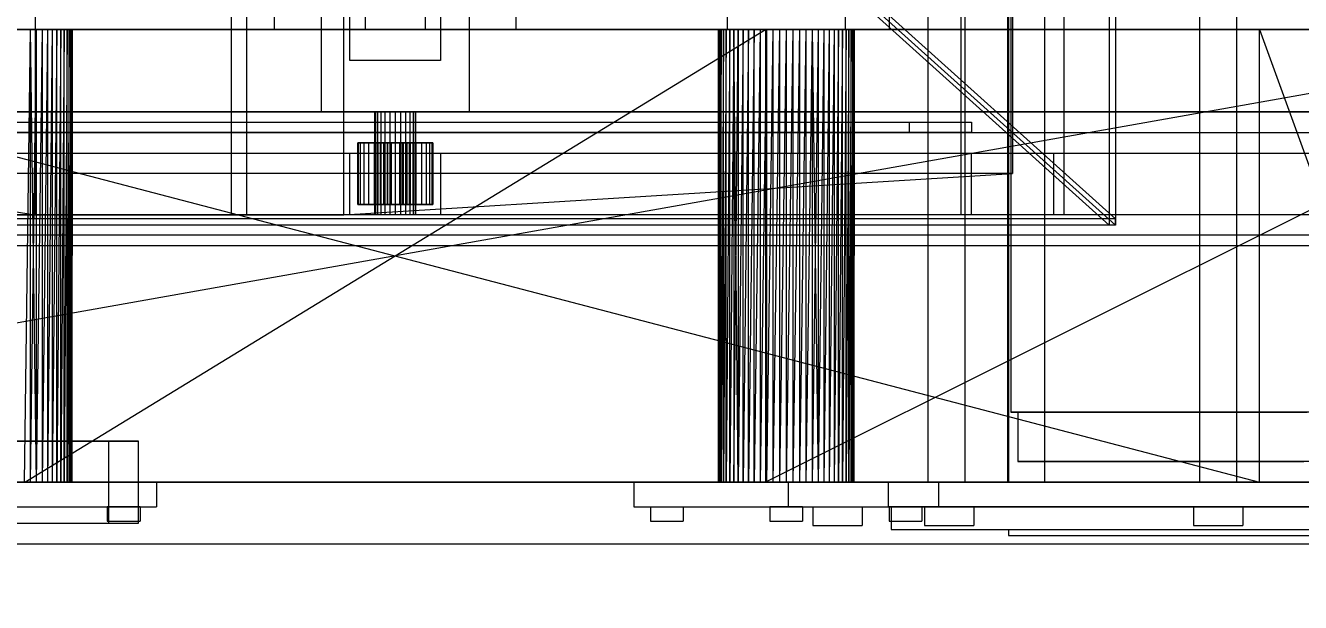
# Model space of a CAD drawing. Header units: millimetres. Extents: x -191664 to 191490, y -197311 to 10263.
# Drawn here: x 25548 to 26168, y -18488 to -18208 of the extents above; entities that cross this region are included whole.
import ezdxf

# ---------------------------------------------------------------- set-up
doc = ezdxf.new("R2010")
doc.units = ezdxf.units.MM
for name, color, linetype, lineweight in [('COTAS_INSTALACION_P', 30, 'Continuous', 0), ('COTAS_O', 1, 'Continuous', 0), ('COTAS_USUARIO', 1, 'Continuous', 0), ('superior_briquetadora', 7, 'Continuous', 0), ('superior_C02', 7, 'Continuous', 0), ('superior_C02-briq', 7, 'Continuous', 0), ('superior_C05', 7, 'Continuous', 0)]:
    doc.layers.add(name, color=color, linetype=linetype, lineweight=lineweight)
doc.dimstyles.new('PLANTA_100', dxfattribs={"dimtxt": 250, "dimasz": 150, "dimexe": 150, "dimexo": 80, "dimgap": 100, "dimtad": 1, "dimtih": 1, "dimtoh": 1, "dimdec": 1, "dimdsep": 46, "dimcen": 0.09, "dimclrd": 1, "dimclre": 1, "dimclrt": 1, "dimadec": 0, "dimazin": 0, "dimtfac": 1, "dimtdec": 4, "dimtofl": 0, "dimtmove": 0, "dimatfit": 3, "dimfxl": 1, "dimtolj": 1, "dimtzin": 0, "dimarcsym": 0})

# ---------------------------------------------------------------- blocks, each defined once
blk = doc.blocks.new('*D5')
at = {"layer": 'COTAS_INSTALACION_P', "color": 1, "lineweight": -2, "transparency": 16777216}
for p, q in [((-1000, -18080), (-1000, -25850)), ((60117.12, -18080), (60117.12, -25850)), ((-850, -25700), (59967.12, -25700))]:
    blk.add_line(p, q, dxfattribs=at)
at = {"layer": 'COTAS_INSTALACION_P', "color": 1, "transparency": 16777216}
for points in [[(-850, -25675), (-850, -25725), (-1000, -25700)], [(59967.12, -25675), (59967.12, -25725), (60117.12, -25700)]]:
    blk.add_solid(points, dxfattribs=at)
at = {"layer": 'Defpoints', "color": 0, "transparency": 16777216}
for p in [(-1000, -18000), (60117.12, -18000), (60117.12, -25700)]:
    blk.add_point(p, dxfattribs=at)
blk = doc.blocks.new('*D36')
at = {"layer": 'COTAS_O', "color": 1, "lineweight": -2, "transparency": 16777216}
for p, q in [((24708.19, -17510), (25578.19, -17510)), ((25428.19, -19330), (25428.19, -17660)), ((24708.19, -19480), (25578.19, -19480))]:
    blk.add_line(p, q, dxfattribs=at)
at = {"layer": 'COTAS_O', "color": 1, "transparency": 16777216}
for points in [[(25403.19, -17660), (25453.19, -17660), (25428.19, -17510)], [(25403.19, -19330), (25453.19, -19330), (25428.19, -19480)]]:
    blk.add_solid(points, dxfattribs=at)
at = {"layer": 'Defpoints', "color": 0, "transparency": 16777216}
for p in [(24628.19, -17510), (25428.19, -17510), (24628.19, -19480)]:
    blk.add_point(p, dxfattribs=at)
blk = doc.blocks.new('*D103')
at = {"layer": 'COTAS_USUARIO', "color": 1, "lineweight": -2, "transparency": 16777216}
for p, q in [((26928.19, -17830), (26928.19, -17680)), ((25808.19, -17980), (27078.19, -17980)), ((25808.19, -18000), (27078.19, -18000)), ((26928.19, -18150), (26928.19, -18300))]:
    blk.add_line(p, q, dxfattribs=at)
at = {"layer": 'COTAS_USUARIO', "color": 1, "transparency": 16777216}
for points in [[(26903.19, -17830), (26953.19, -17830), (26928.19, -17980)], [(26903.19, -18150), (26953.19, -18150), (26928.19, -18000)]]:
    blk.add_solid(points, dxfattribs=at)
at = {"layer": 'Defpoints', "color": 0, "transparency": 16777216}
for p in [(25728.19, -17980), (25728.19, -18000), (26928.19, -18000)]:
    blk.add_point(p, dxfattribs=at)

msp = doc.modelspace()

# ---------------------------------------------------------------- linework, layer by layer
at = {"layer": 'superior_briquetadora', "color": 253, "true_color": 0xa8b8bb}
for p, q in [((26075.19, -17655), (26075.19, -18305)), ((26078.19, -17655), (26078.19, -18305)), ((25928.19, -18167), (26078.19, -18302)), ((26075.19, -18305), (25925.19, -18170)), ((25928.19, -18170), (26078.19, -18305)), ((26078.19, -18302), (25378.19, -18302)), ((26078.19, -18305), (25378.19, -18305)), ((26078.19, -18305), (26075.19, -18305)), ((26078.19, -18305), (26078.19, -18302))]:
    msp.add_line(p, q, dxfattribs=at)
at = {"layer": 'superior_briquetadora', "color": 8, "true_color": 0x6d7b83}
for p, q in [((25669.54, -18210), (25669.54, -18160)), ((25706.19, -18210), (25706.19, -18160)), ((25713.54, -18160), (25713.54, -18210)), ((25742.83, -18210), (25742.83, -18160)), ((25750.19, -18160), (25750.19, -18210)), ((25786.83, -18160), (25786.83, -18210)), ((25713.54, -18210), (25669.54, -18210)), ((25750.19, -18210), (25706.19, -18210)), ((25786.83, -18210), (25742.83, -18210))]:
    msp.add_line(p, q, dxfattribs=at)
at = {"layer": 'superior_briquetadora', "color": 9, "true_color": 0xb9c3c2}
for p, q in [((25889.54, -18160), (25889.54, -18210)), ((25946.84, -18160), (25946.84, -18210)), ((26027.31, -18160), (26027.31, -18396)), ((25968.19, -18188), (25968.19, -18210)), ((25987.19, -18430), (25987.19, -18188)), ((26005.19, -18430), (26005.19, -18188)), ((26025.85, -18430), (26025.85, -18188)), ((26026.19, -18188), (26026.19, -18430)), ((26043.85, -18430), (26043.85, -18188)), ((26119.19, -18430), (26119.19, -18188)), ((26137.19, -18430), (26137.19, -18188)), ((24748.19, -18210), (26708.19, -18210)), ((26348.19, -18210), (25108.19, -18430)), ((26348.19, -18210), (25108.19, -18210)), ((26348.19, -18210), (25121.52, -18210)), ((26624.19, -18210), (25121.52, -18210)), ((25308.19, -18210), (26148.19, -18210)), ((25308.19, -18210), (26148.19, -18430)), ((25551.7, -18210), (25537.78, -18210)), ((25538.6, -18210), (25552.44, -18210)), ((26148.19, -18210), (25541.42, -18210)), ((25544.62, -18210), (25911.75, -18210)), ((26148.19, -18210), (25544.62, -18210)), ((25914.95, -18210), (25544.62, -18210)), ((25550.82, -18210), (25547.77, -18430)), ((25550.82, -18210), (25547.77, -18210)), ((25547.77, -18210), (25908.61, -18210)), ((25547.77, -18210), (25911.75, -18210)), ((25550.82, -18210), (25548.19, -18210)), ((25553.74, -18210), (25548.19, -18210)), ((25556.52, -18210), (25548.19, -18210)), ((25559.12, -18210), (25548.19, -18210)), ((25561.52, -18210), (25548.19, -18210)), ((25563.7, -18210), (25548.19, -18210)), ((25565.63, -18210), (25548.19, -18210)), ((25908.19, -18210), (25548.19, -18210)), ((25548.19, -18430), (25908.19, -18210)), ((25553.74, -18210), (25550.82, -18430)), ((25550.82, -18210), (25550.82, -18430)), ((25553.74, -18210), (25550.82, -18210)), ((25550.82, -18210), (25905.56, -18210)), ((25550.82, -18210), (25908.61, -18210)), ((25550.82, -18210), (25553.74, -18430)), ((25562.95, -18210), (25551.7, -18210)), ((25552.44, -18210), (25563.46, -18210)), ((25556.52, -18210), (25553.74, -18430)), ((25553.74, -18210), (25553.74, -18430)), ((25556.52, -18210), (25553.74, -18210)), ((25553.74, -18210), (25902.63, -18210)), ((25905.56, -18210), (25553.74, -18210)), ((25559.12, -18210), (25556.52, -18430)), ((25556.52, -18210), (25556.52, -18430)), ((25559.12, -18210), (25556.52, -18210)), ((25556.52, -18210), (25897.25, -18210)), ((25556.52, -18210), (25899.85, -18210)), ((25556.52, -18210), (25902.63, -18210)), ((25561.52, -18210), (25559.12, -18430)), ((25559.12, -18210), (25559.12, -18430)), ((25561.52, -18210), (25559.12, -18210)), ((25559.12, -18210), (25897.25, -18210)), ((25563.7, -18210), (25561.52, -18430)), ((25561.52, -18210), (25561.52, -18430)), ((25563.7, -18210), (25561.52, -18210)), ((25561.52, -18210), (25894.85, -18210)), ((25897.25, -18210), (25561.52, -18210)), ((25569.29, -18210), (25562.95, -18210)), ((25563.46, -18210), (25569.47, -18210)), ((25565.63, -18210), (25563.7, -18430)), ((25563.7, -18430), (25563.7, -18210)), ((25565.63, -18210), (25563.7, -18210)), ((25563.7, -18210), (25892.68, -18210)), ((25894.85, -18210), (25563.7, -18210)), ((25567.29, -18210), (25565.63, -18430)), ((25565.63, -18430), (25565.63, -18210)), ((25567.29, -18210), (25565.63, -18210)), ((25565.63, -18210), (25908.19, -18210)), ((25565.63, -18210), (25890.75, -18210)), ((25565.63, -18210), (25889.08, -18210)), ((25565.63, -18210), (25892.68, -18210)), ((25568.67, -18210), (25567.29, -18430)), ((25567.29, -18430), (25567.29, -18210)), ((25568.67, -18210), (25567.29, -18210)), ((25567.29, -18210), (25889.08, -18210)), ((25569.77, -18210), (25568.67, -18430)), ((25568.67, -18430), (25568.67, -18210)), ((25569.77, -18210), (25568.67, -18210)), ((25568.67, -18210), (25889.08, -18210)), ((25568.67, -18210), (25887.7, -18210)), ((25886.61, -18210), (25568.67, -18210)), ((25569.47, -18210), (25569.29, -18210)), ((25570.55, -18210), (25569.77, -18430)), ((25569.77, -18430), (25569.77, -18210)), ((25570.55, -18210), (25569.77, -18210)), ((25569.77, -18210), (25886.61, -18210)), ((25885.82, -18210), (25569.77, -18210)), ((25569.77, -18210), (25887.7, -18210)), ((25571.03, -18210), (25570.55, -18430)), ((25570.55, -18430), (25570.55, -18210)), ((25571.03, -18210), (25570.55, -18210)), ((25570.55, -18210), (25885.82, -18210)), ((25571.19, -18210), (25571.03, -18430)), ((25571.03, -18430), (25571.03, -18210)), ((25571.19, -18210), (25571.03, -18210)), ((25571.03, -18210), (25885.82, -18210)), ((25571.03, -18210), (25885.35, -18210)), ((25885.19, -18210), (25571.03, -18210)), ((25571.19, -18430), (25571.19, -18210)), ((25571.19, -18210), (25885.19, -18210)), ((25571.19, -18210), (25885.35, -18210)), ((25885.35, -18210), (25885.19, -18430)), ((25885.19, -18210), (25885.19, -18430)), ((25885.35, -18210), (25885.19, -18210)), ((25885.35, -18210), (25885.35, -18430)), ((25885.82, -18430), (25885.35, -18210)), ((25885.82, -18210), (25885.35, -18210)), ((25885.35, -18430), (25885.82, -18210)), ((25886.61, -18210), (25885.82, -18430)), ((25885.82, -18210), (25885.82, -18430)), ((25886.61, -18210), (25885.82, -18210)), ((25889.54, -18210), (25886.19, -18210)), ((25886.19, -18210), (25889.18, -18210)), ((25887.7, -18210), (25886.61, -18430)), ((25886.61, -18430), (25886.61, -18210)), ((25887.7, -18210), (25886.61, -18210)), ((25889.08, -18210), (25887.7, -18430)), ((25887.7, -18430), (25887.7, -18210)), ((25889.08, -18210), (25887.7, -18210)), ((25890.75, -18210), (25889.08, -18430)), ((25889.08, -18430), (25889.08, -18210)), ((25890.75, -18210), (25889.08, -18210)), ((25889.18, -18210), (25897.92, -18210)), ((25898.56, -18210), (25889.54, -18210)), ((25892.68, -18210), (25890.75, -18430)), ((25890.75, -18430), (25890.75, -18210)), ((25892.68, -18210), (25890.75, -18210)), ((25890.75, -18210), (25908.19, -18210)), ((25892.68, -18210), (25892.68, -18430)), ((25894.85, -18430), (25892.68, -18210)), ((25894.85, -18210), (25892.68, -18210)), ((25908.19, -18210), (25892.68, -18210)), ((25892.68, -18430), (25894.85, -18210)), ((25897.25, -18210), (25894.85, -18430)), ((25894.85, -18210), (25894.85, -18430)), ((25897.25, -18210), (25894.85, -18210)), ((25894.85, -18210), (25908.19, -18210)), ((25899.85, -18210), (25897.25, -18430)), ((25897.25, -18430), (25897.25, -18210)), ((25899.85, -18210), (25897.25, -18210)), ((25897.25, -18210), (25908.19, -18210)), ((25897.92, -18210), (25910.67, -18210)), ((25911.47, -18210), (25898.56, -18210)), ((25902.63, -18210), (25899.85, -18430)), ((25899.85, -18430), (25899.85, -18210)), ((25902.63, -18210), (25899.85, -18210)), ((25899.85, -18210), (25908.19, -18210)), ((25905.56, -18210), (25902.63, -18430)), ((25902.63, -18430), (25902.63, -18210)), ((25905.56, -18210), (25902.63, -18210)), ((25902.63, -18210), (25908.19, -18210)), ((25908.61, -18210), (25905.56, -18430)), ((25905.56, -18210), (25905.56, -18430)), ((25908.61, -18210), (25905.56, -18210)), ((25905.56, -18210), (25908.19, -18210)), ((26348.19, -18210), (25908.19, -18210)), ((25908.19, -18210), (25908.19, -18430)), ((25908.61, -18210), (25908.19, -18210)), ((25911.75, -18210), (25908.19, -18210)), ((25914.95, -18210), (25908.19, -18210)), ((25918.19, -18210), (25908.19, -18210)), ((25921.42, -18210), (25908.19, -18210)), ((25924.62, -18210), (25908.19, -18210)), ((25927.77, -18210), (25908.19, -18210)), ((25930.82, -18210), (25908.19, -18210)), ((25933.74, -18210), (25908.19, -18210)), ((25936.52, -18210), (25908.19, -18210)), ((25939.12, -18210), (25908.19, -18210)), ((25941.52, -18210), (25908.19, -18210)), ((25943.7, -18210), (25908.19, -18210)), ((26228.19, -18210), (25908.19, -18210)), ((26348.19, -18210), (25908.19, -18430)), ((25911.75, -18210), (25908.61, -18430)), ((25908.61, -18210), (25908.61, -18430)), ((25911.75, -18210), (25908.61, -18210)), ((25910.67, -18210), (25924.91, -18210)), ((25925.71, -18210), (25911.47, -18210)), ((25914.95, -18210), (25911.75, -18430)), ((25911.75, -18210), (25911.75, -18430)), ((25914.95, -18210), (25911.75, -18210)), ((25918.19, -18210), (25914.95, -18430)), ((25914.95, -18210), (25914.95, -18430)), ((25918.19, -18210), (25914.95, -18210)), ((25914.95, -18210), (26148.19, -18210)), ((25921.42, -18210), (25918.19, -18430)), ((25918.19, -18210), (25918.19, -18430)), ((25921.42, -18210), (25918.19, -18210)), ((25918.19, -18210), (26148.19, -18210)), ((25924.62, -18210), (25921.42, -18430)), ((25921.42, -18210), (25921.42, -18430)), ((25924.62, -18210), (25921.42, -18210)), ((25921.42, -18210), (26148.19, -18210)), ((25927.77, -18210), (25924.62, -18430)), ((25924.62, -18210), (25924.62, -18430)), ((25927.77, -18210), (25924.62, -18210)), ((25924.62, -18210), (26148.19, -18210)), ((25924.91, -18210), (25937.82, -18210)), ((25938.46, -18210), (25925.71, -18210)), ((25930.82, -18210), (25927.77, -18430)), ((25927.77, -18210), (25927.77, -18430)), ((25930.82, -18210), (25927.77, -18210)), ((25927.77, -18210), (26148.19, -18210)), ((25933.74, -18210), (25930.82, -18430)), ((25930.82, -18210), (25930.82, -18430)), ((25933.74, -18210), (25930.82, -18210)), ((25930.82, -18210), (26148.19, -18210)), ((25930.82, -18210), (25933.74, -18430)), ((25936.52, -18210), (25933.74, -18430)), ((25933.74, -18210), (25933.74, -18430)), ((25936.52, -18210), (25933.74, -18210)), ((25933.74, -18210), (26148.19, -18210)), ((25939.12, -18210), (25936.52, -18430)), ((25936.52, -18210), (25936.52, -18430)), ((25939.12, -18210), (25936.52, -18210)), ((25936.52, -18210), (26148.19, -18210)), ((25937.82, -18210), (25946.84, -18210)), ((25947.19, -18210), (25938.46, -18210)), ((25941.52, -18210), (25939.12, -18430)), ((25939.12, -18210), (25939.12, -18430)), ((25941.52, -18210), (25939.12, -18210)), ((25939.12, -18210), (26148.19, -18210)), ((25943.7, -18210), (25941.52, -18430)), ((25941.52, -18210), (25941.52, -18430)), ((25943.7, -18210), (25941.52, -18210)), ((25941.52, -18210), (26148.19, -18210)), ((25945.63, -18210), (25943.7, -18430)), ((25943.7, -18430), (25943.7, -18210)), ((25945.63, -18210), (25943.7, -18210)), ((25943.7, -18210), (26148.19, -18210)), ((25943.7, -18210), (26228.19, -18210)), ((25947.29, -18210), (25945.63, -18430)), ((25945.63, -18430), (25945.63, -18210)), ((25947.29, -18210), (25945.63, -18210)), ((25945.63, -18210), (26148.19, -18210)), ((25945.63, -18210), (26228.19, -18210)), ((25946.84, -18210), (25950.18, -18210)), ((25950.18, -18210), (25947.19, -18210)), ((25948.67, -18210), (25947.29, -18430)), ((25947.29, -18430), (25947.29, -18210)), ((25948.67, -18210), (25947.29, -18210)), ((25947.29, -18210), (26148.19, -18210)), ((25947.29, -18210), (26228.19, -18210)), ((25949.77, -18210), (25948.67, -18430)), ((25948.67, -18430), (25948.67, -18210)), ((25949.77, -18210), (25948.67, -18210)), ((25948.67, -18210), (26148.19, -18210)), ((25948.67, -18210), (26228.19, -18210)), ((25950.55, -18210), (25949.77, -18430)), ((25949.77, -18430), (25949.77, -18210)), ((25950.55, -18210), (25949.77, -18210)), ((25949.77, -18210), (26148.19, -18210)), ((25949.77, -18210), (26228.19, -18210)), ((25951.03, -18210), (25950.55, -18430)), ((25950.55, -18430), (25950.55, -18210)), ((25951.03, -18210), (25950.55, -18210)), ((25950.55, -18210), (26148.19, -18210)), ((25951.19, -18210), (25951.03, -18430)), ((25951.03, -18430), (25951.03, -18210)), ((25951.19, -18210), (25951.03, -18210)), ((25951.03, -18210), (26148.19, -18210)), ((25951.19, -18430), (25951.19, -18210)), ((26148.19, -18210), (25951.19, -18210)), ((25968.19, -18210), (25969.35, -18210)), ((25969.35, -18210), (25972.84, -18210)), ((25972.84, -18210), (25978.58, -18210)), ((25978.58, -18210), (25986.51, -18210)), ((25986.51, -18210), (25996.51, -18210)), ((25996.51, -18210), (26008.42, -18210)), ((26008.42, -18210), (26022.09, -18210)), ((26022.09, -18210), (26037.3, -18210)), ((26037.3, -18210), (26053.83, -18210)), ((26053.83, -18210), (26071.45, -18210)), ((26071.45, -18210), (26089.9, -18210)), ((26089.9, -18210), (26108.9, -18210)), ((26108.9, -18210), (26128.19, -18210)), ((26128.19, -18210), (26147.47, -18210)), ((26147.47, -18210), (26166.48, -18210)), ((26148.19, -18210), (26228.19, -18210)), ((26148.19, -18430), (26148.19, -18210)), ((26148.19, -18210), (26228.19, -18430)), ((26166.48, -18210), (26184.92, -18210)), ((26027.31, -18396), (26030.21, -18396)), ((26028.28, -18396), (26027.31, -18396)), ((26033.09, -18396), (26028.28, -18396)), ((26030.21, -18396), (26036.88, -18396)), ((26030.8, -18396), (26033.61, -18396)), ((26030.8, -18396), (26030.8, -18420)), ((26031.74, -18396), (26030.8, -18396)), ((26036.39, -18396), (26031.74, -18396)), ((26041.56, -18396), (26033.09, -18396)), ((26033.61, -18396), (26040.05, -18396)), ((26044.56, -18396), (26036.39, -18396)), ((26036.88, -18396), (26047.06, -18396)), ((26040.05, -18396), (26049.87, -18396)), ((26053.35, -18396), (26041.56, -18396)), ((26055.94, -18396), (26044.56, -18396)), ((26047.06, -18396), (26060.36, -18396)), ((26049.87, -18396), (26062.71, -18396)), ((26068.02, -18396), (26053.35, -18396)), ((26070.11, -18396), (26055.94, -18396)), ((26060.36, -18396), (26076.26, -18396)), ((26062.71, -18396), (26078.06, -18396)), ((26085, -18396), (26068.02, -18396)), ((26086.5, -18396), (26070.11, -18396)), ((26076.26, -18396), (26094.16, -18396)), ((26078.06, -18396), (26095.34, -18396)), ((26103.65, -18396), (26085, -18396)), ((26104.5, -18396), (26086.5, -18396)), ((26094.16, -18396), (26113.37, -18396)), ((26095.34, -18396), (26113.88, -18396)), ((26123.23, -18396), (26103.65, -18396)), ((26123.4, -18396), (26104.5, -18396)), ((26113.37, -18396), (26133.14, -18396)), ((26113.88, -18396), (26132.97, -18396)), ((26143.01, -18396), (26123.23, -18396)), ((26142.49, -18396), (26123.4, -18396)), ((26132.97, -18396), (26151.88, -18396)), ((26133.14, -18396), (26152.73, -18396)), ((26161.03, -18396), (26142.49, -18396)), ((26162.21, -18396), (26143.01, -18396)), ((26151.88, -18396), (26169.87, -18396)), ((26152.73, -18396), (26171.37, -18396)), ((26178.31, -18396), (26161.03, -18396)), ((26180.11, -18396), (26162.21, -18396)), ((26030.8, -18420), (26033.61, -18420)), ((26031.74, -18420), (26030.8, -18420)), ((26036.39, -18420), (26031.74, -18420)), ((26033.61, -18420), (26040.05, -18420)), ((26044.56, -18420), (26036.39, -18420)), ((26040.05, -18420), (26049.87, -18420)), ((26055.94, -18420), (26044.56, -18420)), ((26049.87, -18420), (26062.71, -18420)), ((26070.11, -18420), (26055.94, -18420)), ((26062.71, -18420), (26078.06, -18420)), ((26086.5, -18420), (26070.11, -18420)), ((26078.06, -18420), (26095.34, -18420)), ((26104.5, -18420), (26086.5, -18420)), ((26095.34, -18420), (26113.88, -18420)), ((26123.4, -18420), (26104.5, -18420)), ((26113.88, -18420), (26132.97, -18420)), ((26142.49, -18420), (26123.4, -18420)), ((26132.97, -18420), (26151.88, -18420)), ((26161.03, -18420), (26142.49, -18420)), ((26151.88, -18420), (26169.87, -18420)), ((26178.31, -18420), (26161.03, -18420)), ((26708.19, -18430), (24748.19, -18430)), ((24832.19, -18430), (26334.85, -18430)), ((25108.19, -18430), (26348.19, -18430)), ((25108.19, -18430), (26334.85, -18430)), ((25308.19, -18430), (25914.95, -18430)), ((26148.19, -18430), (25308.19, -18430)), ((25308.19, -18430), (25911.75, -18430)), ((25538.19, -18430), (25557.34, -18430)), ((25541.42, -18430), (25911.75, -18430)), ((25908.61, -18430), (25544.62, -18430)), ((25911.75, -18430), (25544.62, -18430)), ((25547.77, -18430), (25550.82, -18430)), ((25905.56, -18430), (25547.77, -18430)), ((25908.61, -18430), (25547.77, -18430)), ((25548.19, -18430), (25908.19, -18430)), ((25561.52, -18430), (25548.19, -18430)), ((25548.19, -18430), (25563.7, -18430)), ((25559.12, -18430), (25548.19, -18430)), ((25548.19, -18430), (25565.63, -18430)), ((25556.52, -18430), (25548.19, -18430)), ((25553.74, -18430), (25548.19, -18430)), ((25550.82, -18430), (25548.19, -18430)), ((25550.82, -18430), (25553.74, -18430)), ((25550.82, -18430), (25902.63, -18430)), ((25905.56, -18430), (25550.82, -18430)), ((25553.74, -18430), (25556.52, -18430)), ((25899.85, -18430), (25553.74, -18430)), ((25902.63, -18430), (25553.74, -18430)), ((25556.52, -18430), (25559.12, -18430)), ((25899.85, -18430), (25556.52, -18430)), ((25557.34, -18430), (25575.19, -18430)), ((25559.12, -18430), (25561.52, -18430)), ((25894.85, -18430), (25559.12, -18430)), ((25897.25, -18430), (25559.12, -18430)), ((25899.85, -18430), (25559.12, -18430)), ((25561.52, -18430), (25563.7, -18430)), ((25561.52, -18430), (25892.68, -18430)), ((25894.85, -18430), (25561.52, -18430)), ((25563.7, -18430), (25565.63, -18430)), ((25563.7, -18430), (25890.75, -18430)), ((25892.68, -18430), (25563.7, -18430)), ((25565.63, -18430), (25567.29, -18430)), ((25565.63, -18430), (25890.75, -18430)), ((25889.08, -18430), (25565.63, -18430)), ((25565.63, -18430), (25908.19, -18430)), ((25567.29, -18430), (25568.67, -18430)), ((25567.29, -18430), (25889.08, -18430)), ((25887.7, -18430), (25567.29, -18430)), ((25568.67, -18430), (25569.77, -18430)), ((25568.67, -18430), (25887.7, -18430)), ((25886.61, -18430), (25568.67, -18430)), ((25569.77, -18430), (25570.55, -18430)), ((25886.61, -18430), (25569.77, -18430)), ((25570.55, -18430), (25571.03, -18430)), ((25570.55, -18430), (25886.61, -18430)), ((25885.82, -18430), (25570.55, -18430)), ((25885.35, -18430), (25570.55, -18430)), ((25571.03, -18430), (25571.19, -18430)), ((25885.35, -18430), (25571.03, -18430)), ((25571.03, -18430), (25885.19, -18430)), ((25571.19, -18430), (25885.35, -18430)), ((25885.19, -18430), (25571.19, -18430)), ((25575.19, -18430), (25590.51, -18430)), ((25590.51, -18430), (25602.27, -18430)), ((25602.27, -18430), (25609.67, -18430)), ((25609.67, -18430), (25612.19, -18430)), ((25612.19, -18430), (25612.19, -18442)), ((25844.19, -18430), (25846.71, -18430)), ((25844.19, -18430), (25844.19, -18442)), ((25846.71, -18430), (25854.1, -18430)), ((25854.1, -18430), (25865.86, -18430)), ((25865.86, -18430), (25881.19, -18430)), ((25881.19, -18430), (25899.03, -18430)), ((25885.19, -18430), (25885.35, -18430)), ((25885.35, -18430), (25885.82, -18430)), ((25885.82, -18430), (25886.61, -18430)), ((25886.61, -18430), (25887.7, -18430)), ((25887.7, -18430), (25889.08, -18430)), ((25889.08, -18430), (25890.75, -18430)), ((25890.75, -18430), (25892.68, -18430)), ((25890.75, -18430), (25908.19, -18430)), ((25892.68, -18430), (25894.85, -18430)), ((25892.68, -18430), (25908.19, -18430)), ((25894.85, -18430), (25897.25, -18430)), ((25894.85, -18430), (25908.19, -18430)), ((25897.25, -18430), (25899.85, -18430)), ((25897.25, -18430), (25908.19, -18430)), ((25899.03, -18430), (25918.19, -18430)), ((25899.85, -18430), (25902.63, -18430)), ((25899.85, -18430), (25908.19, -18430)), ((25902.63, -18430), (25905.56, -18430)), ((25902.63, -18430), (25908.19, -18430)), ((25905.56, -18430), (25908.61, -18430)), ((25905.56, -18430), (25908.19, -18430)), ((25908.19, -18430), (26348.19, -18430)), ((26228.19, -18430), (25908.19, -18430)), ((25941.52, -18430), (25908.19, -18430)), ((25908.19, -18430), (25943.7, -18430)), ((25939.12, -18430), (25908.19, -18430)), ((25936.52, -18430), (25908.19, -18430)), ((25933.74, -18430), (25908.19, -18430)), ((25930.82, -18430), (25908.19, -18430)), ((25927.77, -18430), (25908.19, -18430)), ((25924.62, -18430), (25908.19, -18430)), ((25921.42, -18430), (25908.19, -18430)), ((25918.19, -18430), (25908.19, -18430)), ((25914.95, -18430), (25908.19, -18430)), ((25911.75, -18430), (25908.19, -18430)), ((25908.61, -18430), (25908.19, -18430)), ((25908.61, -18430), (25911.75, -18430)), ((25911.75, -18430), (25914.95, -18430)), ((25914.95, -18430), (25918.19, -18430)), ((26148.19, -18430), (25914.95, -18430)), ((25918.19, -18430), (25937.34, -18430)), ((25918.19, -18430), (25921.42, -18430)), ((26148.19, -18430), (25918.19, -18430)), ((25919.19, -18430), (25920.13, -18430)), ((25919.19, -18430), (25919.19, -18442)), ((25920.13, -18430), (25922.96, -18430)), ((25921.42, -18430), (25924.62, -18430)), ((26148.19, -18430), (25921.42, -18430)), ((25922.96, -18430), (25927.65, -18430)), ((25924.62, -18430), (25927.77, -18430)), ((26148.19, -18430), (25924.62, -18430)), ((25927.65, -18430), (25934.16, -18430)), ((25927.77, -18430), (25930.82, -18430)), ((26148.19, -18430), (25927.77, -18430)), ((25930.82, -18430), (25933.74, -18430)), ((26148.19, -18430), (25930.82, -18430)), ((25933.74, -18430), (25936.52, -18430)), ((26148.19, -18430), (25933.74, -18430)), ((25934.16, -18430), (25942.42, -18430)), ((25936.52, -18430), (25939.12, -18430)), ((26148.19, -18430), (25936.52, -18430)), ((25937.34, -18430), (25955.19, -18430)), ((25939.12, -18430), (25941.52, -18430)), ((26148.19, -18430), (25939.12, -18430)), ((25941.52, -18430), (25943.7, -18430)), ((26148.19, -18430), (25941.52, -18430)), ((25942.42, -18430), (25952.36, -18430)), ((25943.7, -18430), (25945.63, -18430)), ((26228.19, -18430), (25943.7, -18430)), ((26148.19, -18430), (25943.7, -18430)), ((25945.63, -18430), (25947.29, -18430)), ((26228.19, -18430), (25945.63, -18430)), ((26148.19, -18430), (25945.63, -18430)), ((25947.29, -18430), (25948.67, -18430)), ((26228.19, -18430), (25947.29, -18430)), ((26148.19, -18430), (25947.29, -18430)), ((25948.67, -18430), (25949.77, -18430)), ((26228.19, -18430), (25948.67, -18430)), ((26148.19, -18430), (25948.67, -18430)), ((25949.77, -18430), (25950.55, -18430)), ((25949.77, -18430), (26228.19, -18430)), ((26148.19, -18430), (25949.77, -18430)), ((25950.55, -18430), (25951.03, -18430)), ((26148.19, -18430), (25950.55, -18430)), ((25951.03, -18430), (25951.19, -18430)), ((26148.19, -18430), (25951.03, -18430)), ((26148.19, -18430), (25951.19, -18430)), ((25952.36, -18430), (25963.9, -18430)), ((25955.19, -18430), (25970.51, -18430)), ((25963.9, -18430), (25976.93, -18430)), ((25967.69, -18430), (25967.69, -18442)), ((25968.86, -18430), (25967.69, -18430)), ((25972.35, -18430), (25968.86, -18430)), ((25970.51, -18430), (25982.27, -18430)), ((25978.12, -18430), (25972.35, -18430)), ((25976.93, -18430), (25991.32, -18430)), ((25986.07, -18430), (25978.12, -18430)), ((25982.27, -18430), (25989.67, -18430)), ((25996.1, -18430), (25986.07, -18430)), ((25988.08, -18430), (25987.19, -18430)), ((25990.58, -18430), (25988.08, -18430)), ((25989.67, -18430), (25992.19, -18430)), ((25994.18, -18430), (25990.58, -18430)), ((25991.32, -18430), (26006.95, -18430)), ((25992.19, -18430), (25992.19, -18442)), ((25998.19, -18430), (25994.18, -18430)), ((26008.05, -18430), (25996.1, -18430)), ((26001.8, -18430), (25998.19, -18430)), ((26004.3, -18430), (26001.8, -18430)), ((26005.19, -18430), (26004.3, -18430)), ((26006.95, -18430), (26023.69, -18430)), ((26021.76, -18430), (26008.05, -18430)), ((26037.01, -18430), (26021.76, -18430)), ((26023.69, -18430), (26041.36, -18430)), ((26026.74, -18430), (26025.85, -18430)), ((26027.92, -18430), (26026.19, -18430)), ((26029.24, -18430), (26026.74, -18430)), ((26033.07, -18430), (26027.92, -18430)), ((26032.85, -18430), (26029.24, -18430)), ((26036.85, -18430), (26032.85, -18430)), ((26041.46, -18430), (26033.07, -18430)), ((26040.46, -18430), (26036.85, -18430)), ((26053.6, -18430), (26037.01, -18430)), ((26042.96, -18430), (26040.46, -18430)), ((26041.36, -18430), (26059.83, -18430)), ((26052.81, -18430), (26041.46, -18430)), ((26043.85, -18430), (26042.96, -18430)), ((26066.72, -18430), (26052.81, -18430)), ((26071.27, -18430), (26053.6, -18430)), ((26059.83, -18430), (26078.91, -18430)), ((26082.72, -18430), (26066.72, -18430)), ((26089.78, -18430), (26071.27, -18430)), ((26078.91, -18430), (26098.44, -18430)), ((26100.27, -18430), (26082.72, -18430)), ((26108.84, -18430), (26089.78, -18430)), ((26098.44, -18430), (26118.24, -18430)), ((26118.78, -18430), (26100.27, -18430)), ((26128.19, -18430), (26108.84, -18430)), ((26118.24, -18430), (26138.13, -18430)), ((26137.6, -18430), (26118.78, -18430)), ((26120.08, -18430), (26119.19, -18430)), ((26122.58, -18430), (26120.08, -18430)), ((26126.18, -18430), (26122.58, -18430)), ((26130.19, -18430), (26126.18, -18430)), ((26147.53, -18430), (26128.19, -18430)), ((26133.8, -18430), (26130.19, -18430)), ((26136.3, -18430), (26133.8, -18430)), ((26137.19, -18430), (26136.3, -18430)), ((26156.1, -18430), (26137.6, -18430)), ((26138.13, -18430), (26157.93, -18430)), ((26166.6, -18430), (26147.53, -18430)), ((26228.19, -18430), (26148.19, -18430)), ((26173.65, -18430), (26156.1, -18430)), ((26157.93, -18430), (26177.46, -18430)), ((26185.1, -18430), (26166.6, -18430)), ((25538.19, -18442), (25557.34, -18442)), ((25557.34, -18442), (25575.19, -18442)), ((25575.19, -18442), (25590.51, -18442)), ((25588.98, -18442), (25588.19, -18442)), ((25588.19, -18442), (25588.19, -18449)), ((25591.2, -18442), (25588.98, -18442)), ((25590.51, -18442), (25602.27, -18442)), ((25594.41, -18442), (25591.2, -18442)), ((25597.97, -18442), (25594.41, -18442)), ((25601.17, -18442), (25597.97, -18442)), ((25603.39, -18442), (25601.17, -18442)), ((25602.27, -18442), (25609.67, -18442)), ((25604.19, -18442), (25603.39, -18442)), ((25604.19, -18442), (25604.19, -18449)), ((25609.67, -18442), (25612.19, -18442)), ((25844.19, -18442), (25846.71, -18442)), ((25846.71, -18442), (25854.1, -18442)), ((25852.19, -18442), (25852.98, -18442)), ((25852.19, -18442), (25852.19, -18449)), ((25852.98, -18442), (25855.2, -18442)), ((25854.1, -18442), (25865.86, -18442)), ((25855.2, -18442), (25858.41, -18442)), ((25858.41, -18442), (25861.97, -18442)), ((25861.97, -18442), (25865.17, -18442)), ((25865.17, -18442), (25867.39, -18442)), ((25865.86, -18442), (25881.19, -18442)), ((25867.39, -18442), (25868.19, -18442)), ((25868.19, -18442), (25868.19, -18449)), ((25881.19, -18442), (25899.03, -18442)), ((25899.03, -18442), (25918.19, -18442)), ((25910.98, -18442), (25910.19, -18442)), ((25910.19, -18442), (25910.19, -18449)), ((25913.2, -18442), (25910.98, -18442)), ((25916.41, -18442), (25913.2, -18442)), ((25919.97, -18442), (25916.41, -18442)), ((25918.19, -18442), (25937.34, -18442)), ((25919.19, -18442), (25920.13, -18442)), ((25923.17, -18442), (25919.97, -18442)), ((25920.13, -18442), (25922.96, -18442)), ((25922.96, -18442), (25927.65, -18442)), ((25925.39, -18442), (25923.17, -18442)), ((25926.19, -18442), (25925.39, -18442)), ((25926.19, -18442), (25926.19, -18449)), ((25927.65, -18442), (25934.16, -18442)), ((25931.19, -18442), (25932.37, -18442)), ((25931.19, -18442), (25931.19, -18451)), ((25932.37, -18442), (25935.7, -18442)), ((25934.16, -18442), (25942.42, -18442)), ((25935.7, -18442), (25940.52, -18442)), ((25937.34, -18442), (25955.19, -18442)), ((25940.52, -18442), (25945.86, -18442)), ((25942.42, -18442), (25952.36, -18442)), ((25945.86, -18442), (25950.67, -18442)), ((25950.67, -18442), (25954, -18442)), ((25952.36, -18442), (25963.9, -18442)), ((25954, -18442), (25955.19, -18442)), ((25955.19, -18442), (25955.19, -18451)), ((25955.19, -18442), (25970.51, -18442)), ((25963.9, -18442), (25976.93, -18442)), ((25968.86, -18442), (25967.69, -18442)), ((25968.98, -18442), (25968.19, -18442)), ((25968.19, -18442), (25968.19, -18449)), ((25972.35, -18442), (25968.86, -18442)), ((25971.2, -18442), (25968.98, -18442)), ((25969.19, -18442), (25970.44, -18442)), ((25969.19, -18442), (25969.19, -18453)), ((25970.44, -18442), (25974.18, -18442)), ((25970.51, -18442), (25982.27, -18442)), ((25974.41, -18442), (25971.2, -18442)), ((25978.12, -18442), (25972.35, -18442)), ((25974.18, -18442), (25980.35, -18442)), ((25977.97, -18442), (25974.41, -18442)), ((25976.93, -18442), (25991.32, -18442)), ((25981.17, -18442), (25977.97, -18442)), ((25986.07, -18442), (25978.12, -18442)), ((25980.35, -18442), (25988.85, -18442)), ((25983.39, -18442), (25981.17, -18442)), ((25982.27, -18442), (25989.67, -18442)), ((25984.19, -18442), (25983.39, -18442)), ((25984.19, -18442), (25984.19, -18449)), ((25986.56, -18442), (25985.37, -18442)), ((25985.37, -18442), (25985.37, -18451)), ((25996.1, -18442), (25986.07, -18442)), ((25989.89, -18442), (25986.56, -18442)), ((25988.85, -18442), (25999.55, -18442)), ((25989.67, -18442), (25992.19, -18442)), ((25994.7, -18442), (25989.89, -18442)), ((25991.32, -18442), (26006.95, -18442)), ((26000.04, -18442), (25994.7, -18442)), ((26008.05, -18442), (25996.1, -18442)), ((25999.55, -18442), (26012.28, -18442)), ((26004.85, -18442), (26000.04, -18442)), ((26008.18, -18442), (26004.85, -18442)), ((26006.95, -18442), (26023.69, -18442)), ((26021.76, -18442), (26008.05, -18442)), ((26009.37, -18442), (26008.18, -18442)), ((26009.37, -18442), (26009.37, -18451)), ((26012.28, -18442), (26026.84, -18442)), ((26037.01, -18442), (26021.76, -18442)), ((26023.69, -18442), (26041.36, -18442)), ((26026.84, -18442), (26042.99, -18442)), ((26053.6, -18442), (26037.01, -18442)), ((26041.36, -18442), (26059.83, -18442)), ((26042.99, -18442), (26060.49, -18442)), ((26071.27, -18442), (26053.6, -18442)), ((26059.83, -18442), (26078.91, -18442)), ((26060.49, -18442), (26079.05, -18442)), ((26089.78, -18442), (26071.27, -18442)), ((26078.91, -18442), (26098.44, -18442)), ((26079.05, -18442), (26098.39, -18442)), ((26108.84, -18442), (26089.78, -18442)), ((26098.39, -18442), (26118.2, -18442)), ((26098.44, -18442), (26118.24, -18442)), ((26128.19, -18442), (26108.84, -18442)), ((26117.37, -18442), (26116.19, -18442)), ((26116.19, -18442), (26116.19, -18451)), ((26120.7, -18442), (26117.37, -18442)), ((26118.2, -18442), (26138.17, -18442)), ((26118.24, -18442), (26138.13, -18442)), ((26125.52, -18442), (26120.7, -18442)), ((26130.86, -18442), (26125.52, -18442)), ((26147.53, -18442), (26128.19, -18442)), ((26135.67, -18442), (26130.86, -18442)), ((26139, -18442), (26135.67, -18442)), ((26138.13, -18442), (26157.93, -18442)), ((26138.17, -18442), (26157.98, -18442)), ((26140.19, -18442), (26139, -18442)), ((26140.19, -18442), (26140.19, -18451)), ((26166.6, -18442), (26147.53, -18442)), ((26157.93, -18442), (26177.46, -18442)), ((26157.98, -18442), (26177.32, -18442)), ((26185.1, -18442), (26166.6, -18442)), ((25588.19, -18449), (25588.98, -18449)), ((25588.98, -18449), (25591.2, -18449)), ((25591.2, -18449), (25594.41, -18449)), ((25594.41, -18449), (25597.97, -18449)), ((25597.97, -18449), (25601.17, -18449)), ((25601.17, -18449), (25603.39, -18449)), ((25603.39, -18449), (25604.19, -18449)), ((25852.19, -18449), (25852.98, -18449)), ((25852.98, -18449), (25855.2, -18449)), ((25855.2, -18449), (25858.41, -18449)), ((25858.41, -18449), (25861.97, -18449)), ((25861.97, -18449), (25865.17, -18449)), ((25865.17, -18449), (25867.39, -18449)), ((25867.39, -18449), (25868.19, -18449)), ((25910.19, -18449), (25910.98, -18449)), ((25910.98, -18449), (25913.2, -18449)), ((25913.2, -18449), (25916.41, -18449)), ((25916.41, -18449), (25919.97, -18449)), ((25919.97, -18449), (25923.17, -18449)), ((25923.17, -18449), (25925.39, -18449)), ((25925.39, -18449), (25926.19, -18449)), ((25931.19, -18451), (25932.37, -18451)), ((25932.37, -18451), (25935.7, -18451)), ((25935.7, -18451), (25940.52, -18451)), ((25940.52, -18451), (25945.86, -18451)), ((25945.86, -18451), (25950.67, -18451)), ((25950.67, -18451), (25954, -18451)), ((25954, -18451), (25955.19, -18451)), ((25968.19, -18449), (25968.98, -18449)), ((25968.98, -18449), (25971.2, -18449)), ((25969.19, -18453), (25970.44, -18453)), ((25970.44, -18453), (25974.18, -18453)), ((25971.2, -18449), (25974.41, -18449)), ((25974.18, -18453), (25980.35, -18453)), ((25974.41, -18449), (25977.97, -18449)), ((25977.97, -18449), (25981.17, -18449)), ((25980.35, -18453), (25988.85, -18453)), ((25981.17, -18449), (25983.39, -18449)), ((25983.39, -18449), (25984.19, -18449)), ((25985.37, -18451), (25986.56, -18451)), ((25986.56, -18451), (25989.89, -18451)), ((25988.85, -18453), (25999.55, -18453)), ((25989.89, -18451), (25994.7, -18451)), ((25994.7, -18451), (26000.04, -18451)), ((25999.55, -18453), (26012.28, -18453)), ((26000.04, -18451), (26004.85, -18451)), ((26004.85, -18451), (26008.18, -18451)), ((26008.18, -18451), (26009.37, -18451)), ((26012.28, -18453), (26026.84, -18453)), ((26026.19, -18453), (26027.92, -18453)), ((26026.19, -18453), (26026.19, -18456)), ((26026.84, -18453), (26042.99, -18453)), ((26027.92, -18453), (26033.07, -18453)), ((26033.07, -18453), (26041.46, -18453)), ((26041.46, -18453), (26052.81, -18453)), ((26042.99, -18453), (26060.49, -18453)), ((26052.81, -18453), (26066.72, -18453)), ((26060.49, -18453), (26079.05, -18453)), ((26066.72, -18453), (26082.72, -18453)), ((26079.05, -18453), (26098.39, -18453)), ((26082.72, -18453), (26100.27, -18453)), ((26098.39, -18453), (26118.2, -18453)), ((26100.27, -18453), (26118.78, -18453)), ((26116.19, -18451), (26117.37, -18451)), ((26117.37, -18451), (26120.7, -18451)), ((26118.2, -18453), (26138.17, -18453)), ((26118.78, -18453), (26137.6, -18453)), ((26120.7, -18451), (26125.52, -18451)), ((26125.52, -18451), (26130.86, -18451)), ((26130.86, -18451), (26135.67, -18451)), ((26135.67, -18451), (26139, -18451)), ((26137.6, -18453), (26156.1, -18453)), ((26138.17, -18453), (26157.98, -18453)), ((26139, -18451), (26140.19, -18451)), ((26156.1, -18453), (26173.65, -18453)), ((26157.98, -18453), (26177.32, -18453)), ((26026.19, -18456), (26027.92, -18456)), ((26027.92, -18456), (26033.07, -18456)), ((26033.07, -18456), (26041.46, -18456)), ((26041.46, -18456), (26052.81, -18456)), ((26052.81, -18456), (26066.72, -18456)), ((26066.72, -18456), (26082.72, -18456)), ((26082.72, -18456), (26100.27, -18456)), ((26100.27, -18456), (26118.78, -18456)), ((26118.78, -18456), (26137.6, -18456)), ((26137.6, -18456), (26156.1, -18456)), ((26156.1, -18456), (26173.65, -18456))]:
    msp.add_line(p, q, dxfattribs=at)
at = {"layer": 'superior_briquetadora', "color": 134, "true_color": 0x148da0}
for p, q in [((25706.19, -18225), (25706.19, -18200)), ((25750.19, -18200), (25750.19, -18225)), ((25750.19, -18225), (25706.19, -18225))]:
    msp.add_line(p, q, dxfattribs=at)
at = {"layer": 'superior_briquetadora', "color": 251, "true_color": 0x53616b}
for p, q in [((25448.19, -18255), (26008.19, -18255)), ((25978.19, -18260), (25978.19, -18255)), ((25978.19, -18255), (26008.19, -18255)), ((26008.19, -18255), (26008.19, -18260)), ((26008.19, -18260), (25448.19, -18260)), ((26008.19, -18260), (25978.19, -18260)), ((24628.19, -18315), (26828.19, -18315)), ((26828.19, -18430), (24628.19, -18430)), ((24628.19, -18460), (26828.19, -18460))]:
    msp.add_line(p, q, dxfattribs=at)
at = {"layer": 'superior_C02', "color": 9, "true_color": 0xb5c3c9}
for p, q in [((25648.66, -18300), (25648.66, -17700)), ((25655.96, -17700), (25655.96, -18300)), ((25113.11, -18300), (25648.66, -18300)), ((25655.96, -18300), (25120.42, -18300)), ((25655.96, -18300), (25648.66, -18300))]:
    msp.add_line(p, q, dxfattribs=at)
at = {"layer": 'superior_C02', "color": 139, "true_color": 0x354b57}
for p, q in [((25588.78, -18410), (25077.14, -18410)), ((25091.75, -18410), (25603.39, -18410)), ((25588.78, -18410), (25588.78, -18450)), ((25603.39, -18410), (25588.78, -18410)), ((25603.39, -18450), (25603.39, -18410)), ((25077.14, -18450), (25588.78, -18450)), ((25091.75, -18450), (25603.39, -18450)), ((25588.78, -18450), (25603.39, -18450))]:
    msp.add_line(p, q, dxfattribs=at)
at = {"layer": 'superior_C02-briq', "color": 253, "true_color": 0x98adb8}
for p, q in [((26028.19, -17680), (26028.19, -18280)), ((25553.19, -17700), (25553.19, -18300)), ((25703.19, -18300), (25703.19, -17700)), ((26028.19, -18280), (25428.19, -18280)), ((25428.19, -18280), (25553.19, -18300)), ((25703.19, -18300), (26028.19, -18280)), ((25553.19, -18300), (25703.19, -18300))]:
    msp.add_line(p, q, dxfattribs=at)
at = {"layer": 'superior_C05', "color": 251, "true_color": 0x5c6a72}
for p, q in [((26003.19, -18300), (26003.19, -17700)), ((26053.19, -17700), (26053.19, -18300)), ((25706.19, -18300), (25706.19, -18270)), ((25706.19, -18270), (25750.19, -18270)), ((25750.19, -18270), (25750.19, -18300)), ((26008.19, -18300), (26008.19, -18270)), ((26008.19, -18270), (26048.19, -18270)), ((26048.19, -18270), (26048.19, -18300)), ((25750.19, -18300), (25706.19, -18300)), ((26053.19, -18300), (26003.19, -18300)), ((26048.19, -18300), (26008.19, -18300))]:
    msp.add_line(p, q, dxfattribs=at)
at = {"layer": 'superior_C05', "color": 9, "true_color": 0xb9c3c2}
for p, q in [((25692.19, -17750), (25692.19, -18250)), ((25764.19, -17750), (25764.19, -18250)), ((25692.19, -18250), (25695.75, -18250)), ((25695.75, -18250), (25705.74, -18250)), ((25705.74, -18250), (25720.18, -18250)), ((25720.18, -18250), (25736.2, -18250)), ((25736.2, -18250), (25750.63, -18250)), ((25750.63, -18250), (25760.62, -18250)), ((25760.62, -18250), (25764.19, -18250))]:
    msp.add_line(p, q, dxfattribs=at)
at = {"layer": 'superior_C05', "color": 250, "true_color": 0x30363a}
for p, q in [((26003.19, -18250), (26003.19, -17750)), ((26053.19, -17750), (26053.19, -18250)), ((26053.19, -18250), (26003.19, -18250))]:
    msp.add_line(p, q, dxfattribs=at)
at = {"layer": 'superior_C05', "color": 117, "true_color": 0x376c5b}
msp.add_line((25128.19, -18250), (27628.19, -18250), dxfattribs=at)
at = {"layer": 'superior_C05', "color": 253, "true_color": 0xabb4b8}
msp.add_line((27538.19, -18250), (25218.19, -18250), dxfattribs=at)
at = {"layer": 'superior_C05', "color": 253, "true_color": 0xaab3b8}
for p, q in [((25718.53, -18250), (25718.19, -18250)), ((25718.19, -18250), (25718.19, -18300)), ((25719.53, -18250), (25718.53, -18250)), ((25718.53, -18250), (25718.53, -18300)), ((25721.12, -18250), (25719.53, -18250)), ((25719.53, -18250), (25719.53, -18300)), ((25723.19, -18250), (25721.12, -18250)), ((25721.12, -18250), (25721.12, -18300)), ((25725.6, -18250), (25723.19, -18250)), ((25723.19, -18250), (25723.19, -18300)), ((25728.19, -18250), (25725.6, -18250)), ((25725.6, -18250), (25725.6, -18300)), ((25730.77, -18250), (25728.19, -18250)), ((25728.19, -18250), (25728.19, -18300)), ((25733.19, -18250), (25730.77, -18250)), ((25730.77, -18250), (25730.77, -18300)), ((25735.26, -18250), (25733.19, -18250)), ((25733.19, -18250), (25733.19, -18300)), ((25736.85, -18250), (25735.26, -18250)), ((25735.26, -18250), (25735.26, -18300)), ((25737.85, -18250), (25736.85, -18250)), ((25736.85, -18250), (25736.85, -18300)), ((25737.85, -18250), (25738.19, -18250)), ((25737.85, -18250), (25737.85, -18300)), ((25738.19, -18300), (25738.19, -18250)), ((25718.53, -18300), (25718.19, -18300)), ((25719.53, -18300), (25718.53, -18300)), ((25721.12, -18300), (25719.53, -18300)), ((25723.19, -18300), (25721.12, -18300)), ((25725.6, -18300), (25723.19, -18300)), ((25728.19, -18300), (25725.6, -18300)), ((25730.77, -18300), (25728.19, -18300)), ((25733.19, -18300), (25730.77, -18300)), ((25735.26, -18300), (25733.19, -18300)), ((25736.85, -18300), (25735.26, -18300)), ((25737.85, -18300), (25736.85, -18300)), ((25738.19, -18300), (25737.85, -18300))]:
    msp.add_line(p, q, dxfattribs=at)
at = {"layer": 'superior_C05', "color": 251, "true_color": 0x596770}
for p, q in [((25203.19, -18260), (27183.19, -18260)), ((25038.19, -18270), (27328.19, -18270)), ((27328.19, -18300), (25038.19, -18300)), ((27183.19, -18310), (25203.19, -18310))]:
    msp.add_line(p, q, dxfattribs=at)
at = {"layer": 'superior_C05', "color": 125, "true_color": 0x608c85}
for p, q in [((25710.29, -18265), (25709.94, -18265)), ((25709.94, -18265), (25717.94, -18265)), ((25709.94, -18295), (25709.94, -18265)), ((25711.33, -18265), (25710.29, -18265)), ((25710.29, -18265), (25718.13, -18265)), ((25710.29, -18295), (25710.29, -18265)), ((25713.01, -18265), (25711.33, -18265)), ((25711.33, -18265), (25718.72, -18265)), ((25711.33, -18295), (25711.33, -18265)), ((25715.28, -18265), (25713.01, -18265)), ((25713.01, -18265), (25719.66, -18265)), ((25713.01, -18295), (25713.01, -18265)), ((25718.05, -18265), (25715.28, -18265)), ((25715.28, -18265), (25720.94, -18265)), ((25715.28, -18295), (25715.28, -18265)), ((25717.94, -18265), (25718.13, -18265)), ((25717.94, -18265), (25717.94, -18295)), ((25721.2, -18265), (25718.05, -18265)), ((25718.05, -18265), (25722.49, -18265)), ((25718.05, -18295), (25718.05, -18265)), ((25718.13, -18265), (25718.72, -18265)), ((25718.13, -18265), (25718.13, -18295)), ((25718.72, -18265), (25719.66, -18265)), ((25718.72, -18265), (25718.72, -18295)), ((25719.66, -18265), (25720.94, -18265)), ((25719.66, -18265), (25719.66, -18295)), ((25720.94, -18265), (25722.49, -18265)), ((25720.94, -18265), (25720.94, -18295)), ((25724.63, -18265), (25721.2, -18265)), ((25721.2, -18265), (25724.26, -18265)), ((25721.2, -18295), (25721.2, -18265)), ((25722.49, -18265), (25724.26, -18265)), ((25722.49, -18265), (25722.49, -18295)), ((25724.26, -18265), (25726.19, -18265)), ((25724.26, -18265), (25724.26, -18295)), ((25728.19, -18265), (25724.63, -18265)), ((25724.63, -18265), (25726.19, -18265)), ((25724.63, -18295), (25724.63, -18265)), ((25726.19, -18265), (25728.19, -18265)), ((25726.19, -18265), (25726.19, -18295)), ((25731.75, -18265), (25728.19, -18265)), ((25728.19, -18265), (25730.19, -18265)), ((25728.19, -18265), (25728.19, -18295)), ((25731.75, -18265), (25730.19, -18265)), ((25730.19, -18265), (25732.11, -18265)), ((25730.19, -18265), (25730.19, -18295)), ((25735.17, -18265), (25731.75, -18265)), ((25731.75, -18295), (25731.75, -18265)), ((25735.17, -18265), (25732.11, -18265)), ((25732.11, -18265), (25733.88, -18265)), ((25732.11, -18265), (25732.11, -18295)), ((25738.33, -18265), (25733.88, -18265)), ((25733.88, -18265), (25735.43, -18265)), ((25733.88, -18265), (25733.88, -18295)), ((25738.33, -18265), (25735.17, -18265)), ((25735.17, -18295), (25735.17, -18265)), ((25741.09, -18265), (25735.43, -18265)), ((25735.43, -18265), (25736.71, -18265)), ((25735.43, -18265), (25735.43, -18295)), ((25743.36, -18265), (25736.71, -18265)), ((25736.71, -18265), (25737.66, -18265)), ((25736.71, -18265), (25736.71, -18295)), ((25745.05, -18265), (25737.66, -18265)), ((25737.66, -18265), (25738.24, -18265)), ((25737.66, -18265), (25737.66, -18295)), ((25746.09, -18265), (25738.24, -18265)), ((25738.24, -18265), (25738.44, -18265)), ((25738.24, -18265), (25738.24, -18295)), ((25741.09, -18265), (25738.33, -18265)), ((25738.33, -18295), (25738.33, -18265)), ((25738.44, -18265), (25746.44, -18265)), ((25738.44, -18295), (25738.44, -18265)), ((25743.36, -18265), (25741.09, -18265)), ((25741.09, -18295), (25741.09, -18265)), ((25745.05, -18265), (25743.36, -18265)), ((25743.36, -18295), (25743.36, -18265)), ((25746.09, -18265), (25745.05, -18265)), ((25745.05, -18295), (25745.05, -18265)), ((25746.44, -18265), (25746.09, -18265)), ((25746.09, -18295), (25746.09, -18265)), ((25746.44, -18265), (25746.44, -18295)), ((25717.94, -18295), (25709.94, -18295)), ((25709.94, -18295), (25710.29, -18295)), ((25718.13, -18295), (25710.29, -18295)), ((25710.29, -18295), (25711.33, -18295)), ((25718.72, -18295), (25711.33, -18295)), ((25711.33, -18295), (25713.01, -18295)), ((25719.66, -18295), (25713.01, -18295)), ((25713.01, -18295), (25715.28, -18295)), ((25720.94, -18295), (25715.28, -18295)), ((25715.28, -18295), (25718.05, -18295)), ((25718.13, -18295), (25717.94, -18295)), ((25722.49, -18295), (25718.05, -18295)), ((25718.05, -18295), (25721.2, -18295)), ((25718.72, -18295), (25718.13, -18295)), ((25719.66, -18295), (25718.72, -18295)), ((25720.94, -18295), (25719.66, -18295)), ((25722.49, -18295), (25720.94, -18295)), ((25724.26, -18295), (25721.2, -18295)), ((25721.2, -18295), (25724.63, -18295)), ((25724.26, -18295), (25722.49, -18295)), ((25726.19, -18295), (25724.26, -18295)), ((25726.19, -18295), (25724.63, -18295)), ((25724.63, -18295), (25728.19, -18295)), ((25728.19, -18295), (25726.19, -18295)), ((25730.19, -18295), (25728.19, -18295)), ((25728.19, -18295), (25731.75, -18295)), ((25732.11, -18295), (25730.19, -18295)), ((25730.19, -18295), (25731.75, -18295)), ((25731.75, -18295), (25735.17, -18295)), ((25733.88, -18295), (25732.11, -18295)), ((25732.11, -18295), (25735.17, -18295)), ((25735.43, -18295), (25733.88, -18295)), ((25733.88, -18295), (25738.33, -18295)), ((25735.17, -18295), (25738.33, -18295)), ((25736.71, -18295), (25735.43, -18295)), ((25735.43, -18295), (25741.09, -18295)), ((25737.66, -18295), (25736.71, -18295)), ((25736.71, -18295), (25743.36, -18295)), ((25738.24, -18295), (25737.66, -18295)), ((25737.66, -18295), (25745.05, -18295)), ((25738.44, -18295), (25738.24, -18295)), ((25738.24, -18295), (25746.09, -18295)), ((25738.33, -18295), (25741.09, -18295)), ((25746.44, -18295), (25738.44, -18295)), ((25741.09, -18295), (25743.36, -18295)), ((25743.36, -18295), (25745.05, -18295)), ((25745.05, -18295), (25746.09, -18295)), ((25746.09, -18295), (25746.44, -18295))]:
    msp.add_line(p, q, dxfattribs=at)

# ---------------------------------------------------------------- dimensions: what is measured, and where the dimension line sits
at = {"layer": 'COTAS_INSTALACION_P'}
dim = msp.add_aligned_dim(p1=(-1000, -18000), p2=(60117.12, -18000), distance=-7700, text='<> P', dimstyle='PLANTA_100', dxfattribs=at)
dim.commit()
dim.dimension.update_dxf_attribs({"geometry": '*D5', "text_midpoint": (29558.56, -25700)})
at = {"layer": 'COTAS_O'}
dim = msp.add_aligned_dim(p1=(24628.19, -19480), p2=(24628.19, -17510), distance=-800, text='<> O', dimstyle='PLANTA_100', dxfattribs=at)
dim.commit()
dim.dimension.update_dxf_attribs({"geometry": '*D36', "text_midpoint": (25428.19, -18495)})
at = {"layer": 'COTAS_USUARIO'}
dim = msp.add_aligned_dim(p1=(25728.19, -17980), p2=(25728.19, -18000), distance=1200, dimstyle='PLANTA_100', dxfattribs=at)
dim.commit()
dim.dimension.update_dxf_attribs({"geometry": '*D103', "text_midpoint": (26928.19, -17990)})

doc.saveas('drawing.dxf')
